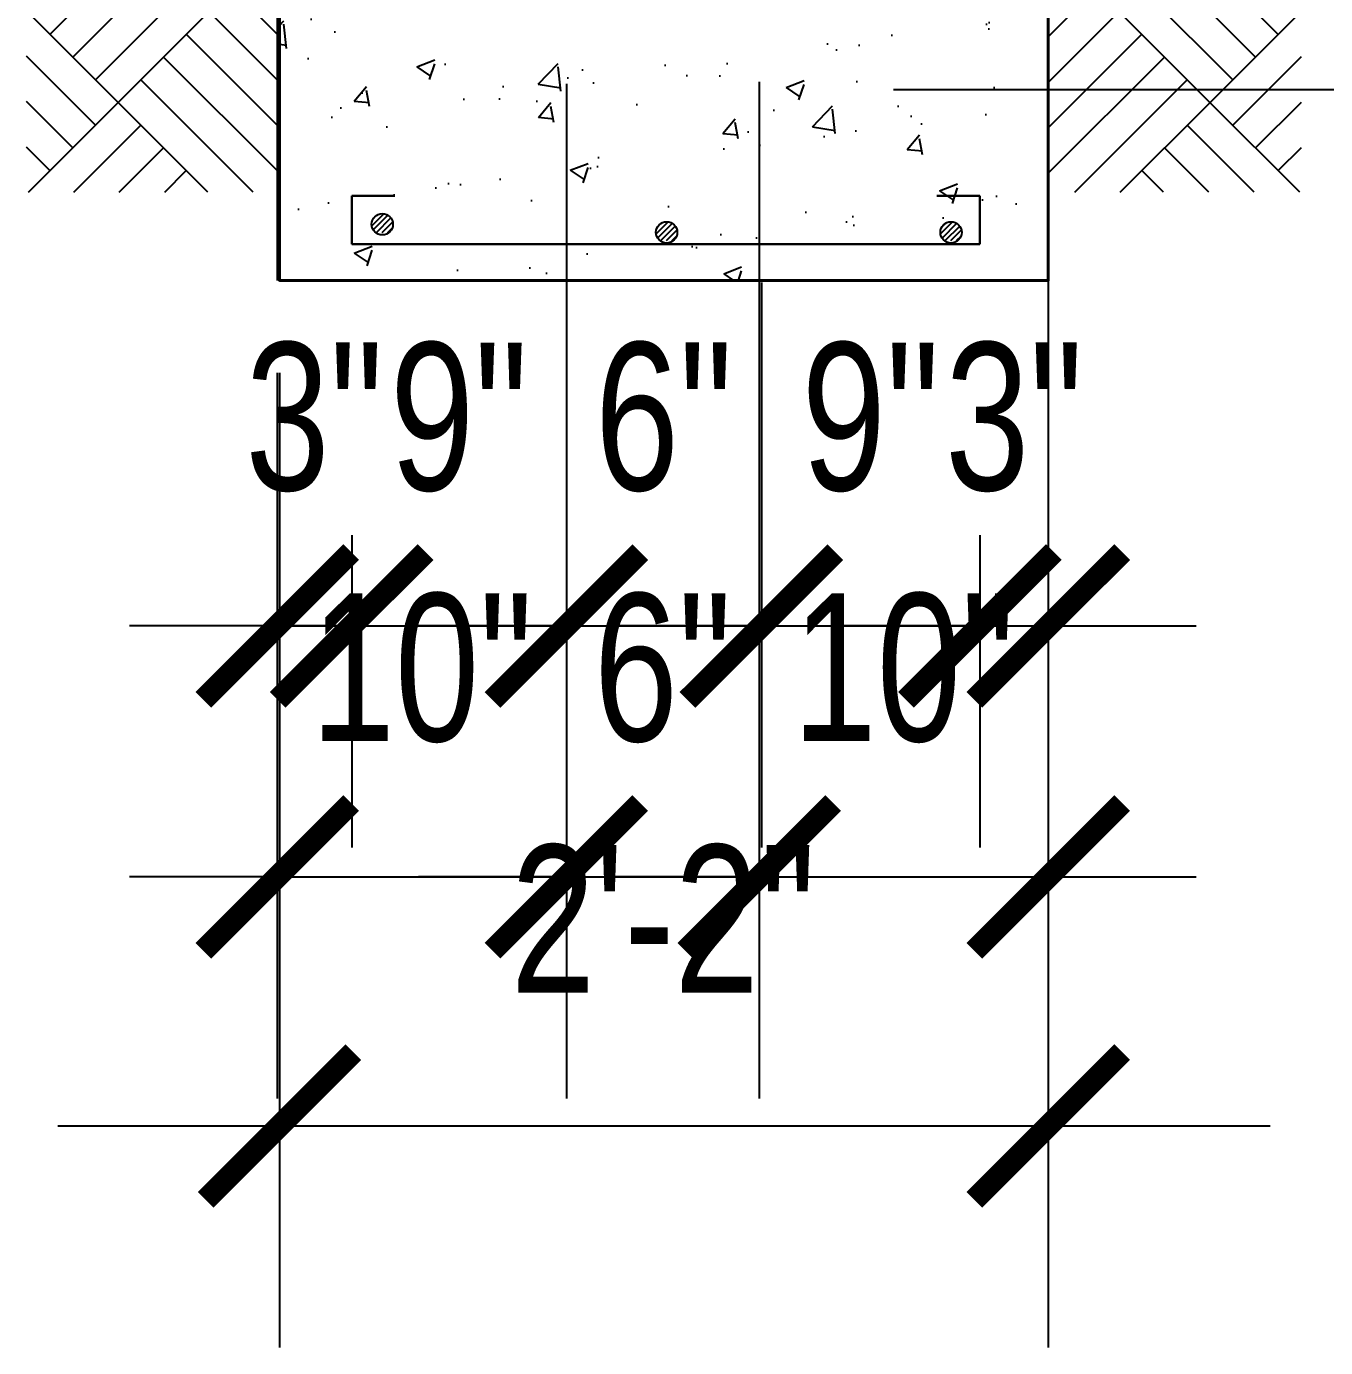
# Model space of a CAD drawing. Header units: inches. Extents: x 8351 to 42256, y 21052 to 33437.
# Drawn here: x 8617.03 to 8657.47, y 24031.34 to 24072.47 of the extents above; entities that cross this region are included whole.
import ezdxf

# ---------------------------------------------------------------- set-up
doc = ezdxf.new("R2010")
doc.units = ezdxf.units.IN
doc.header["$MEASUREMENT"] = 0
doc.styles.add('AEP', font='swisscl.ttf')
doc.dimstyles.new('IB-1', dxfattribs={"dimscale": 46, "dimtxt": 0.18, "dimasz": 0.1, "dimexe": 0.15, "dimexo": 0.0625, "dimgap": 0.09, "dimtad": 1, "dimdec": 0, "dimzin": 0, "dimdsep": 46, "dimlunit": 4, "dimtxsty": 'AEP', "dimblk": 'ARCHTICK', "dimcen": 0.09, "dimdle": 0.15, "dimclrd": 8, "dimclre": 8, "dimadec": 0, "dimazin": 0, "dimtfac": 1, "dimtdec": 0, "dimtix": 1, "dimtmove": 2, "dimatfit": 3, "dimfxl": 1, "dimtolj": 1, "dimtzin": 0, "dimarcsym": 0})

# ---------------------------------------------------------------- blocks, each defined once
blk = doc.blocks.new('_ArchTick')
at = {"color": 0, "linetype": 'ByBlock', "const_width": 0.15}
blk.add_lwpolyline([(-0.5, -0.5), (0.5, 0.5)], dxfattribs=at)
blk = doc.blocks.new('*D474')
at = {"color": 8, "lineweight": -2, "transparency": 16777216}
for p, q in [((8627.156, 24056.631), (8627.156, 24046.906)), ((8624.839, 24055.496), (8624.839, 24046.906)), ((8624.839, 24053.806), (8620.239, 24053.806)), ((8624.839, 24053.806), (8627.156, 24053.806)), ((8627.156, 24053.806), (8631.756, 24053.806))]:
    blk.add_line(p, q, dxfattribs=at)
at = {"layer": 'Defpoints', "color": 0, "transparency": 16777216}
for p in [(8627.156, 24059.506), (8624.839, 24058.371), (8627.156, 24053.806)]:
    blk.add_point(p, dxfattribs=at)
at = {"color": 8, "lineweight": -2, "transparency": 16777216, "xscale": 4.600000000000001, "yscale": 4.600000000000001, "zscale": 4.600000000000001}
blk.add_blockref('_ArchTick', (8624.839, 24053.806), dxfattribs=at)
at = {"color": 8, "lineweight": -2, "transparency": 16777216, "xscale": 4.600000000000001, "yscale": 4.600000000000001, "zscale": 4.600000000000001, "rotation": 180}
blk.add_blockref('_ArchTick', (8627.156, 24053.806), dxfattribs=at)
at = {"color": 0, "transparency": 16777216, "insert": (8625.997, 24060.302), "char_height": 4.6, "attachment_point": 5, "style": 'AEP'}
blk.add_mtext('\\A1;3"', dxfattribs=at)
blk = doc.blocks.new('*D475')
at = {"color": 8, "lineweight": -2, "transparency": 16777216}
for p, q in [((8633.839, 24064.496), (8633.839, 24046.906)), ((8627.156, 24056.631), (8627.156, 24046.906)), ((8627.156, 24053.806), (8622.556, 24053.806)), ((8627.156, 24053.806), (8633.839, 24053.806)), ((8633.839, 24053.806), (8638.439, 24053.806))]:
    blk.add_line(p, q, dxfattribs=at)
at = {"layer": 'Defpoints', "color": 0, "transparency": 16777216}
for p in [(8633.839, 24067.371), (8627.156, 24059.506), (8633.839, 24053.806)]:
    blk.add_point(p, dxfattribs=at)
at = {"color": 8, "lineweight": -2, "transparency": 16777216, "xscale": 4.600000000000001, "yscale": 4.600000000000001, "zscale": 4.600000000000001}
blk.add_blockref('_ArchTick', (8627.156, 24053.806), dxfattribs=at)
at = {"color": 8, "lineweight": -2, "transparency": 16777216, "xscale": 4.600000000000001, "yscale": 4.600000000000001, "zscale": 4.600000000000001, "rotation": 180}
blk.add_blockref('_ArchTick', (8633.839, 24053.806), dxfattribs=at)
at = {"color": 0, "transparency": 16777216, "insert": (8630.497, 24060.299), "char_height": 4.6, "attachment_point": 5, "style": 'AEP'}
blk.add_mtext('\\A1;9"', dxfattribs=at)
blk = doc.blocks.new('*D476')
at = {"color": 8, "lineweight": -2, "transparency": 16777216}
for p, q in [((8633.839, 24064.496), (8633.839, 24046.906)), ((8639.908, 24064.496), (8639.908, 24046.906)), ((8633.839, 24053.806), (8629.239, 24053.806)), ((8633.839, 24053.806), (8639.908, 24053.806)), ((8639.908, 24053.806), (8644.508, 24053.806))]:
    blk.add_line(p, q, dxfattribs=at)
at = {"layer": 'Defpoints', "color": 0, "transparency": 16777216}
for p in [(8633.839, 24067.371), (8639.908, 24067.371), (8639.908, 24053.806)]:
    blk.add_point(p, dxfattribs=at)
at = {"color": 8, "lineweight": -2, "transparency": 16777216, "xscale": 4.600000000000001, "yscale": 4.600000000000001, "zscale": 4.600000000000001}
blk.add_blockref('_ArchTick', (8633.839, 24053.806), dxfattribs=at)
at = {"color": 8, "lineweight": -2, "transparency": 16777216, "xscale": 4.600000000000001, "yscale": 4.600000000000001, "zscale": 4.600000000000001, "rotation": 180}
blk.add_blockref('_ArchTick', (8639.908, 24053.806), dxfattribs=at)
at = {"color": 0, "transparency": 16777216, "insert": (8636.873, 24060.302), "char_height": 4.6, "attachment_point": 5, "style": 'AEP'}
blk.add_mtext('\\A1;6"', dxfattribs=at)
blk = doc.blocks.new('*D477')
at = {"color": 8, "lineweight": -2, "transparency": 16777216}
for p, q in [((8639.908, 24064.496), (8639.908, 24046.906)), ((8646.71, 24056.631), (8646.71, 24046.906)), ((8639.908, 24053.806), (8635.308, 24053.806)), ((8639.908, 24053.806), (8646.71, 24053.806)), ((8646.71, 24053.806), (8651.31, 24053.806))]:
    blk.add_line(p, q, dxfattribs=at)
at = {"layer": 'Defpoints', "color": 0, "transparency": 16777216}
for p in [(8639.908, 24067.371), (8646.71, 24059.506), (8646.71, 24053.806)]:
    blk.add_point(p, dxfattribs=at)
at = {"color": 8, "lineweight": -2, "transparency": 16777216, "xscale": 4.600000000000001, "yscale": 4.600000000000001, "zscale": 4.600000000000001}
blk.add_blockref('_ArchTick', (8639.908, 24053.806), dxfattribs=at)
at = {"color": 8, "lineweight": -2, "transparency": 16777216, "xscale": 4.600000000000001, "yscale": 4.600000000000001, "zscale": 4.600000000000001, "rotation": 180}
blk.add_blockref('_ArchTick', (8646.71, 24053.806), dxfattribs=at)
at = {"color": 0, "transparency": 16777216, "insert": (8643.309, 24060.299), "char_height": 4.6, "attachment_point": 5, "style": 'AEP'}
blk.add_mtext('\\A1;9"', dxfattribs=at)
blk = doc.blocks.new('*D478')
at = {"color": 8, "lineweight": -2, "transparency": 16777216}
for p, q in [((8646.71, 24056.631), (8646.71, 24046.906)), ((8648.839, 24055.496), (8648.839, 24046.906)), ((8646.71, 24053.806), (8642.11, 24053.806)), ((8646.71, 24053.806), (8648.839, 24053.806)), ((8648.839, 24053.806), (8653.439, 24053.806))]:
    blk.add_line(p, q, dxfattribs=at)
at = {"layer": 'Defpoints', "color": 0, "transparency": 16777216}
for p in [(8646.71, 24059.506), (8648.839, 24058.371), (8648.839, 24053.806)]:
    blk.add_point(p, dxfattribs=at)
at = {"color": 8, "lineweight": -2, "transparency": 16777216, "xscale": 4.600000000000001, "yscale": 4.600000000000001, "zscale": 4.600000000000001}
blk.add_blockref('_ArchTick', (8646.71, 24053.806), dxfattribs=at)
at = {"color": 8, "lineweight": -2, "transparency": 16777216, "xscale": 4.600000000000001, "yscale": 4.600000000000001, "zscale": 4.600000000000001, "rotation": 180}
blk.add_blockref('_ArchTick', (8648.839, 24053.806), dxfattribs=at)
at = {"color": 0, "transparency": 16777216, "insert": (8647.774, 24060.302), "char_height": 4.6, "attachment_point": 5, "style": 'AEP'}
blk.add_mtext('\\A1;3"', dxfattribs=at)
blk = doc.blocks.new('*D515')
at = {"color": 8, "lineweight": -2, "transparency": 16777216}
for p, q in [((8633.839, 24070.688), (8633.839, 24039.094)), ((8624.839, 24061.688), (8624.839, 24039.094)), ((8624.839, 24045.994), (8620.239, 24045.994)), ((8624.839, 24045.994), (8633.839, 24045.994)), ((8633.839, 24045.994), (8638.439, 24045.994))]:
    blk.add_line(p, q, dxfattribs=at)
at = {"layer": 'Defpoints', "color": 0, "transparency": 16777216}
for p in [(8633.839, 24073.563), (8624.839, 24064.563), (8633.839, 24045.994)]:
    blk.add_point(p, dxfattribs=at)
at = {"color": 8, "lineweight": -2, "transparency": 16777216, "xscale": 4.600000000000001, "yscale": 4.600000000000001, "zscale": 4.600000000000001}
blk.add_blockref('_ArchTick', (8624.839, 24045.994), dxfattribs=at)
at = {"color": 8, "lineweight": -2, "transparency": 16777216, "xscale": 4.600000000000001, "yscale": 4.600000000000001, "zscale": 4.600000000000001, "rotation": 180}
blk.add_blockref('_ArchTick', (8633.839, 24045.994), dxfattribs=at)
at = {"color": 0, "transparency": 16777216, "insert": (8629.339, 24052.489), "char_height": 4.6, "attachment_point": 5, "style": 'AEP'}
blk.add_mtext('\\A1;10"', dxfattribs=at)
blk = doc.blocks.new('*D516')
at = {"color": 8, "lineweight": -2, "transparency": 16777216}
for p, q in [((8639.839, 24070.751), (8639.839, 24039.094)), ((8633.839, 24070.688), (8633.839, 24039.094)), ((8633.839, 24045.994), (8629.239, 24045.994)), ((8633.839, 24045.994), (8639.839, 24045.994)), ((8639.839, 24045.994), (8644.439, 24045.994))]:
    blk.add_line(p, q, dxfattribs=at)
at = {"layer": 'Defpoints', "color": 0, "transparency": 16777216}
for p in [(8639.839, 24073.626), (8633.839, 24073.563), (8639.839, 24045.994)]:
    blk.add_point(p, dxfattribs=at)
at = {"color": 8, "lineweight": -2, "transparency": 16777216, "xscale": 4.600000000000001, "yscale": 4.600000000000001, "zscale": 4.600000000000001}
blk.add_blockref('_ArchTick', (8633.839, 24045.994), dxfattribs=at)
at = {"color": 8, "lineweight": -2, "transparency": 16777216, "xscale": 4.600000000000001, "yscale": 4.600000000000001, "zscale": 4.600000000000001, "rotation": 180}
blk.add_blockref('_ArchTick', (8639.839, 24045.994), dxfattribs=at)
at = {"color": 0, "transparency": 16777216, "insert": (8636.839, 24052.489), "char_height": 4.6, "attachment_point": 5, "style": 'AEP'}
blk.add_mtext('\\A1;6"', dxfattribs=at)
blk = doc.blocks.new('*D517')
at = {"color": 8, "lineweight": -2, "transparency": 16777216}
for p, q in [((8639.839, 24070.751), (8639.839, 24039.094)), ((8648.839, 24070.688), (8648.839, 24039.094)), ((8639.839, 24045.994), (8635.239, 24045.994)), ((8639.839, 24045.994), (8648.839, 24045.994)), ((8648.839, 24045.994), (8653.439, 24045.994))]:
    blk.add_line(p, q, dxfattribs=at)
at = {"layer": 'Defpoints', "color": 0, "transparency": 16777216}
for p in [(8639.839, 24073.626), (8648.839, 24073.563), (8648.839, 24045.994)]:
    blk.add_point(p, dxfattribs=at)
at = {"color": 8, "lineweight": -2, "transparency": 16777216, "xscale": 4.600000000000001, "yscale": 4.600000000000001, "zscale": 4.600000000000001}
blk.add_blockref('_ArchTick', (8639.839, 24045.994), dxfattribs=at)
at = {"color": 8, "lineweight": -2, "transparency": 16777216, "xscale": 4.600000000000001, "yscale": 4.600000000000001, "zscale": 4.600000000000001, "rotation": 180}
blk.add_blockref('_ArchTick', (8648.839, 24045.994), dxfattribs=at)
at = {"color": 0, "transparency": 16777216, "insert": (8644.339, 24052.489), "char_height": 4.6, "attachment_point": 5, "style": 'AEP'}
blk.add_mtext('\\A1;10"', dxfattribs=at)
blk = doc.blocks.new('*D518')
at = {"color": 8, "lineweight": -2, "transparency": 16777216}
for p, q in [((8624.908, 24061.688), (8624.908, 24031.34)), ((8648.839, 24061.688), (8648.839, 24031.34)), ((8618.008, 24038.24), (8655.739, 24038.24))]:
    blk.add_line(p, q, dxfattribs=at)
at = {"layer": 'Defpoints', "color": 0, "transparency": 16777216}
for p in [(8624.908, 24064.563), (8648.839, 24064.563), (8648.839, 24038.24)]:
    blk.add_point(p, dxfattribs=at)
at = {"color": 8, "lineweight": -2, "transparency": 16777216, "xscale": 4.600000000000001, "yscale": 4.600000000000001, "zscale": 4.600000000000001, "rotation": 180}
blk.add_blockref('_ArchTick', (8624.908, 24038.24), dxfattribs=at)
at = {"color": 8, "lineweight": -2, "transparency": 16777216, "xscale": 4.600000000000001, "yscale": 4.600000000000001, "zscale": 4.600000000000001}
blk.add_blockref('_ArchTick', (8648.839, 24038.24), dxfattribs=at)
at = {"color": 0, "transparency": 16777216, "insert": (8636.873, 24044.689), "char_height": 4.6, "attachment_point": 5, "style": 'AEP'}
blk.add_mtext("\\A1;2'-2''", dxfattribs=at)

msp = doc.modelspace()

# ---------------------------------------------------------------- hatches: boundary and pattern name
h = msp.add_hatch()
h.set_pattern_fill('AR-PARQ1', color=8, scale=0.5, angle=45, style=0)
h.set_pattern_definition([(45, (17648.221, 92622.688), (8.4852814, 9e-16), [6, -6]), (45, (17647.5137, 92623.395), (8.4852814, 9e-16), [6, -6]), (45, (17646.8066, 92624.102), (8.4852814, 9e-16), [6, -6]), (45, (17646.0995, 92624.809), (8.4852814, 9e-16), [6, -6]), (45, (17645.3924, 92625.5164), (8.4852814, 9e-16), [6, -6]), (45, (17644.685, 92626.2235), (8.4852814, 9e-16), [6, -6]), (45, (17643.978, 92626.9306), (8.4852814, 9e-16), [6, -6]), (135, (17652.4634, 92626.9306), (-8.4852814, -9e-16), [6, -6]), (135, (17653.1705, 92627.6377), (-8.4852814, -9e-16), [6, -6]), (135, (17653.8776, 92628.345), (-8.4852814, -9e-16), [6, -6]), (135, (17654.585, 92629.052), (-8.4852814, -9e-16), [6, -6]), (135, (17655.292, 92629.759), (-8.4852814, -9e-16), [6, -6]), (135, (17655.999, 92630.466), (-8.4852814, -9e-16), [6, -6]), (135, (17656.706, 92631.173), (-8.4852814, -9e-16), [6, -6])])
h.paths.add_polyline_path([(8617.033, 24094.125), (8624.908, 24094.125), (8624.908, 24067.313), (8617.033, 24067.313)])
h = msp.add_hatch()
h.set_pattern_fill('AR-PARQ1', color=8, scale=0.5, angle=45, style=0)
h.set_pattern_definition([(135, (-374.474, 92622.688), (-8.4852814, 9e-16), [6, -6]), (135, (-373.767, 92623.395), (-8.4852814, 9e-16), [6, -6]), (135, (-373.06, 92624.102), (-8.4852814, 9e-16), [6, -6]), (135, (-372.3526, 92624.809), (-8.4852814, 9e-16), [6, -6]), (135, (-371.6455, 92625.5164), (-8.4852814, 9e-16), [6, -6]), (135, (-370.9384, 92626.2235), (-8.4852814, 9e-16), [6, -6]), (135, (-370.2313, 92626.9306), (-8.4852814, 9e-16), [6, -6]), (45, (-378.7166, 92626.9306), (8.4852814, -9e-16), [6, -6]), (45, (-379.424, 92627.6377), (8.4852814, -9e-16), [6, -6]), (45, (-380.131, 92628.345), (8.4852814, -9e-16), [6, -6]), (45, (-380.838, 92629.052), (8.4852814, -9e-16), [6, -6]), (45, (-381.545, 92629.759), (8.4852814, -9e-16), [6, -6]), (45, (-382.252, 92630.466), (8.4852814, -9e-16), [6, -6]), (45, (-382.959, 92631.173), (8.4852814, -9e-16), [6, -6])])
h.paths.add_polyline_path([(8656.714, 24094.125), (8648.839, 24094.125), (8648.839, 24067.313), (8656.714, 24067.313)])
h = msp.add_hatch()
h.set_pattern_fill('AR-CONC', color=8, scale=0.8, style=0)
h.set_pattern_definition([(50, (-148085.01, 22322.4577), (5.73808146, -0.50201708), [0.6, -6.6]), (355, (-148085.01, 22322.458), (-1.11001067, 6.01753707), [0.48, -5.28]), (100.4514, (-148084.5316, 22322.416), (4.62807505, 5.51551634), [0.50992152, -5.6091369]), (46.1842, (-148085.01, 22324.058), (8.5379284, -1.3241521), [0.9, -9.9]), (96.6356, (-148084.298, 22323.947), (7.47730164, 7.79294297), [0.7648823, -8.413704]), (351.1842, (-148085.01, 22324.058), (7.47729556, 7.7929488), [0.72, -7.92]), (21, (-148084.21, 22323.6577), (4.77525642, -3.22095113), [0.6, -6.6]), (326, (-148084.21, 22323.658), (1.94652266, 5.80120036), [0.48, -5.28]), (71.4514, (-148083.812, 22323.3893), (6.72178103, 2.58024397), [0.50992152, -5.6091369]), (37.5, (-148085.0098, 22322.4577), (0.097278843, 2.66315083), [0, -5.216, 0, -5.36, 0, -5.3]), (7.5, (-148085.0098, 22322.4577), (2.1045563, 3.155293695), [0, -3.056, 0, -5.096, 0, -2.02]), (327.5, (-148086.7938, 22322.4577), (4.27057949, -0.180438974), [0, -2, 0, -6.24, 0, -8.28]), (317.5, (-148087.5938, 22322.4577), (4.665489355, 0.80083986), [0, -2.6, 0, -4.144, 0, -5.88])])
edge = h.paths.add_edge_path()
edge.add_line((8648.839, 24064.563), (8648.839, 24073.563))
edge.add_line((8648.839, 24073.563), (8639.478, 24073.563))
edge.add_spline(control_points=[(8639.478, 24073.563), (8639.407, 24073.557), (8639.336, 24073.555), (8639.266, 24073.563)], knot_values=[5.468447, 5.468447, 5.468447, 5.468447, 5.682646, 5.682646, 5.682646, 5.682646], degree=3, periodic=0)
edge.add_spline(control_points=[(8638.244, 24073.563), (8638.046, 24073.531), (8637.845, 24073.554), (8637.644, 24073.563)], knot_values=[3.830592, 3.830592, 3.830592, 3.830592, 4.430197, 4.430197, 4.430197, 4.430197], degree=3, periodic=0)
edge.add_line((8637.644, 24073.563), (8637.219, 24073.563))
edge.add_spline(control_points=[(8637.219, 24073.563), (8636.774, 24073.549), (8636.33, 24073.503), (8635.888, 24073.563)], knot_values=[2.074247, 2.074247, 2.074247, 2.074247, 3.407323, 3.407323, 3.407323, 3.407323], degree=3, periodic=0)
edge.add_spline(control_points=[(8634.317, 24073.563), (8634.554, 24073.554), (8635.08, 24073.753), (8635.603, 24073.602), (8635.888, 24073.563)], knot_values=[0.490588, 0.490588, 0.490588, 0.490588, 1.215198, 2.074247, 2.074247, 2.074247, 2.074247], degree=3, periodic=0)
edge.add_line((8635.888, 24073.563), (8624.908, 24073.563))
edge.add_line((8624.908, 24073.563), (8624.908, 24064.563))
edge.add_line((8624.908, 24064.563), (8648.839, 24064.563))
h = msp.add_hatch()
h.set_pattern_fill('ANSI31', color=1, style=0)
h.set_pattern_definition([(45, (-148085.00977, 22322.82073), (-0.08838834765, 0.08838834765), [])])
h.paths.add_polyline_path([(8628.442, 24066.314, 1), (8627.779, 24066.314, 0.219988), (8627.895, 24066.061), (8628.325, 24066.061, 0.219988)])
h = msp.add_hatch()
h.set_pattern_fill('ANSI31', color=1, style=0)
h.set_pattern_definition([(45, (-148076.16079, 22322.56798), (-0.08838834765, 0.08838834765), [])])
h.paths.add_polyline_path([(8637.291, 24066.061, 1), (8636.628, 24066.061, 0.219988), (8636.744, 24065.808), (8637.174, 24065.808, 0.219988)])
h = msp.add_hatch()
h.set_pattern_fill('ANSI31', color=1, style=0)
h.set_pattern_definition([(45, (-148067.30801, 22322.56798), (-0.08838834765, 0.08838834765), [])])
h.paths.add_polyline_path([(8646.144, 24066.061, 1), (8645.48, 24066.061, 0.219988), (8645.597, 24065.808), (8646.027, 24065.808, 0.219988)])

# ---------------------------------------------------------------- linework, layer by layer
at = {"color": 7}
for p, q in [((8624.839, 24073.563), (8624.839, 24064.563)), ((8648.839, 24073.563), (8648.839, 24064.563))]:
    msp.add_line(p, q, dxfattribs=at)
at = {"color": 8}
msp.add_line((8644.022, 24070.504), (8661.272, 24070.504), dxfattribs=at)
at = {"color": 6, "lineweight": 30}
for p, q in [((8628.495, 24067.198), (8627.156, 24067.198)), ((8627.156, 24067.198), (8627.156, 24065.698)), ((8645.371, 24067.198), (8646.71, 24067.198)), ((8646.71, 24065.698), (8646.71, 24067.198)), ((8646.71, 24067.198), (8646.71, 24065.698)), ((8627.156, 24065.698), (8646.71, 24065.698))]:
    msp.add_line(p, q, dxfattribs=at)
at = {"color": 7, "lineweight": 40}
msp.add_lwpolyline([(8624.908, 24073.563), (8648.839, 24073.563), (8648.839, 24064.563), (8624.908, 24064.563)], close=True, dxfattribs=at)
at = {"color": 1}
for centre in [(8628.11, 24066.314), (8636.959, 24066.061), (8645.812, 24066.061)]:
    msp.add_circle(centre, 0.332, dxfattribs=at)

# ---------------------------------------------------------------- dimensions: what is measured, and where the dimension line sits
for base, p1, p2, picture, middle in [((8639.839, 24045.994), (8633.839, 24073.563), (8639.839, 24073.626), '*D516', (8636.839, 24052.489)), ((8639.908, 24053.806), (8633.839, 24067.371), (8639.908, 24067.371), '*D476', (8636.873, 24060.302))]:
    dim = msp.add_linear_dim(base=base, p1=p1, p2=p2, dimstyle='IB-1', override={"dimtxt": 0.1})
    dim.commit()
    dim.dimension.update_dxf_attribs({"geometry": picture, "text_midpoint": middle})
for base, p1, p2, text, picture, middle in [((8648.839, 24045.994), (8639.839, 24073.626), (8648.839, 24073.563), '10"', '*D517', (8644.339, 24052.489)), ((8633.839, 24045.994), (8624.839, 24064.563), (8633.839, 24073.563), '10"', '*D515', (8629.339, 24052.489)), ((8633.839, 24053.806), (8627.156, 24059.506), (8633.839, 24067.371), '9"', '*D475', (8630.497, 24060.299)), ((8646.71, 24053.806), (8639.908, 24067.371), (8646.71, 24059.506), '9"', '*D477', (8643.309, 24060.299)), ((8648.839, 24038.24), (8624.908, 24064.563), (8648.839, 24064.563), "2'-2''", '*D518', (8636.873, 24044.689)), ((8627.156, 24053.806), (8624.839, 24058.371), (8627.156, 24059.506), '3"', '*D474', (8625.997, 24060.302)), ((8648.839, 24053.806), (8646.71, 24059.506), (8648.839, 24058.371), '3"', '*D478', (8647.774, 24060.302))]:
    dim = msp.add_linear_dim(base=base, p1=p1, p2=p2, text=text, dimstyle='IB-1', override={"dimtxt": 0.1})
    dim.commit()
    dim.dimension.update_dxf_attribs({"geometry": picture, "text_midpoint": middle})

doc.saveas('drawing.dxf')
